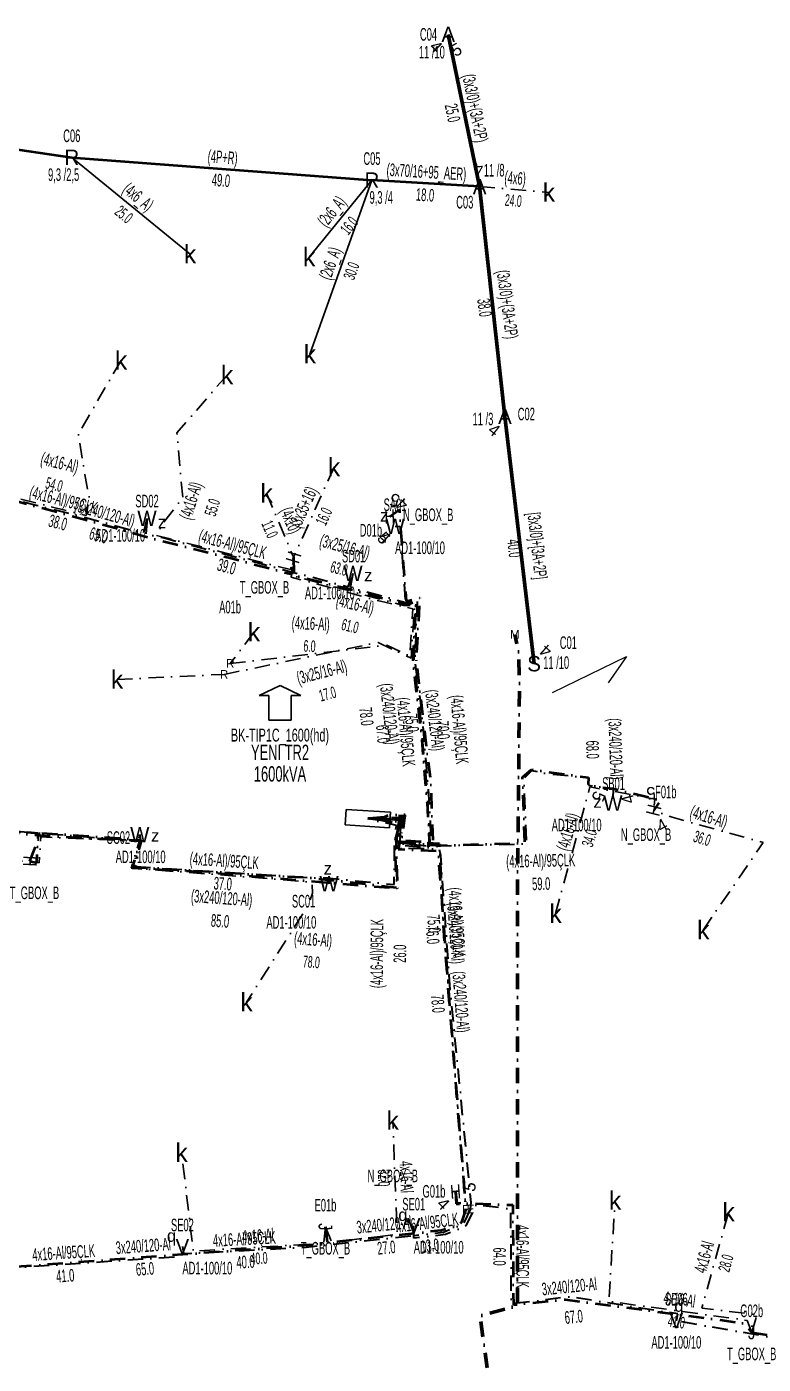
# Model space of a CAD drawing. Header units: millimetres. Extents: x 595692 to 597161, y 4087450 to 4088540.
# Drawn here: x 596567.5 to 596687.1, y 4088087.9 to 4088305.1 of the extents above; entities that cross this region are included whole.
import ezdxf
from ezdxf.enums import TextEntityAlignment as Align

# ---------------------------------------------------------------- set-up
doc = ezdxf.new("R2010")
doc.units = ezdxf.units.MM
doc.linetypes.add('DASHDOT', pattern=[5, 2.5, -1.25, 0, -1.25])
for name, color, linetype, lineweight in [('DIREK_AG_MEVCUT', 120, 'Continuous', 25), ('DIREK_AYD_MEVCUT', 190, 'Continuous', 25), ('DIREK_AYD_YENI', 152, 'Continuous', 25), ('DIREK_BOX_MEVCUT', 5, 'Continuous', 25), ('DIREK_BOX_YENI', 5, 'Continuous', 25), ('DIREK_OG_MEVCUT', 16, 'Continuous', 25), ('HAT_ABONE_HAVAI_MEVCUT', 56, 'Continuous', 30), ('HAT_ABONE_YERALTI_MEVCUT', 56, 'DASHDOT', 30), ('HAT_ABONE_YERALTI_YENI', 30, 'DASHDOT', 30), ('HAT_AG_HAVAI_MEVCUT', 126, 'Continuous', 50), ('HAT_AG_YERALTI_MEVCUT', 126, 'DASHDOT', 50), ('HAT_AYD_YERALTI_MEVCUT', 150, 'DASHDOT', 40), ('HAT_AYD_YERALTI_YENI', 4, 'DASHDOT', 40), ('HAT_BOX_YERALTI_MEVCUT', 192, 'DASHDOT', 50), ('HAT_BOX_YERALTI_YENI', 5, 'DASHDOT', 50), ('HAT_ENH_YERALTI_YENI', 6, 'DASHDOT', 70), ('HAT_OG_HAVAI_BYSK', 1, 'Continuous', 70), ('HAT_OG_HAVAI_MEVCUT', 48, 'Continuous', 70), ('KOFRE_ABONE_MEVCUT', 6, 'Continuous', 25), ('KULLANICI', 1, 'Continuous', 25), ('NODE_ABONE_MEVCUT', 5, 'Continuous', 25), ('NODE_AG_YENI', 5, 'Continuous', 25), ('NODE_OG_YENI', 5, 'Continuous', 25), ('TRAFO_MEVCUT', 5, 'Continuous', 30)]:
    doc.layers.add(name, color=color, linetype=linetype, lineweight=lineweight)
doc.layers.add('DIREK_OG_TADILAT_BYSK', color=1, linetype='Continuous')
doc.styles.add('Direk', font='B_CAD')
doc.styles.get("Standard").update_dxf_attribs({"font": 'Arial'})

# ---------------------------------------------------------------- blocks, each defined once
blk = doc.blocks.new('MEV_BINA_KARE')
at = {"layer": 'TRAFO_MEVCUT', "linetype": 'Continuous'}
for p, q in [((0, 1.8), (0, 2.7)), ((-2.25, -2.25), (-2.25, 2.25)), ((-2.25, 2.25), (2.25, 2.25)), ((2.25, 2.25), (2.25, -2.25)), ((2.25, -2.25), (-2.25, -2.25))]:
    blk.add_line(p, q, dxfattribs=at)
blk = doc.blocks.new('MEV_BETKOSK')
at = {"layer": 'TRAFO_MEVCUT', "linetype": 'Continuous'}
for p, q in [((-3.4, 2), (0, 3.6)), ((0, 3.6), (3.4, 2)), ((-1.8, 2), (-3.4, 2)), ((-1.8, -2), (-1.8, 2)), ((3.4, 2), (1.8, 2)), ((1.8, 2), (1.8, -2)), ((1.8, -2), (-1.8, -2))]:
    blk.add_line(p, q, dxfattribs=at)

msp = doc.modelspace()

# ---------------------------------------------------------------- linework, layer by layer
at = {"layer": 'HAT_ABONE_HAVAI_MEVCUT'}
for p, q in [((596574.79546, 4088283.876876), (596594.014248, 4088268.144393)), ((596623.554, 4088280.176), (596613.355704, 4088267.6865)), ((596623.554, 4088280.176), (596613.470965, 4088251.895777))]:
    msp.add_line(p, q, dxfattribs=at)
at = {"layer": 'HAT_ABONE_YERALTI_MEVCUT', "flags": 128}
for points in [[(596641.048, 4088279.127), (596652.3042, 4088278.174614)], [(596582.79134, 4088250.895995), (596575.870684, 4088238.965505), (596576.90886, 4088232.358931), (596577.663897, 4088228.489366), (596577.130841, 4088225.706311), (596566.329686, 4088228.414942), (596553.211086, 4088231.820663), (596552.963733, 4088234.224017)], [(596600.020319, 4088248.520698), (596591.865042, 4088239.119772), (596592.823765, 4088228.577689), (596589.901919, 4088224.830482), (596588.467586, 4088222.506862), (596607.153424, 4088217.717913), (596610.347811, 4088216.919316), (596610.823894, 4088218.920217)], [(596617.413077, 4088233.544501), (596610.823894, 4088218.920217)], [(596606.443169, 4088229.311816), (596610.823894, 4088218.920217)], [(596599.532222, 4088199.9044), (596624.542284, 4088205.075339), (596627.222889, 4088203.804844), (596629.903494, 4088202.534349), (596630.517799, 4088211.1067), (596628.730729, 4088211.078777), (596610.920191, 4088215.877316), (596610.823894, 4088218.920217)], [(596600.542828, 4088201.678014), (596625.988076, 4088204.627328), (596629.673908, 4088202.924027), (596630.204444, 4088210.546997), (596624.927004, 4088211.775608), (596610.409453, 4088215.711499), (596610.823894, 4088218.920217)], [(596604.385663, 4088206.76717), (596600.542828, 4088201.678014)], [(596582.152461, 4088199.076792), (596599.532222, 4088199.9044)], [(596653.37589, 4088161.045964), (596658.975887, 4088181.621564), (596669.519706, 4088179.650996), (596669.320939, 4088177.841479), (596669.320939, 4088177.841479)], [(596677.37926, 4088158.380412), (596687.099241, 4088172.601542), (596672.345829, 4088176.685558), (596669.320939, 4088177.841479)], [(596568.006359, 4088169.579739), (596569.499386, 4088169.269467), (596569.782524, 4088173.51655), (596585.725691, 4088172.765826), (596584.458556, 4088168.42005), (596605.127694, 4088166.862786), (596613.81062, 4088166.107749), (596613.905, 4088164.361726), (596613.102773, 4088162.238185), (596603.184061, 4088146.669546)], [(596560.595, 4088156.104), (596561.08561, 4088169.517591), (596568.006359, 4088169.579739)]]:
    msp.add_lwpolyline(points, dxfattribs=at)
at = {"layer": 'HAT_ABONE_YERALTI_YENI', "flags": 128}
for points in [[(596616.006009, 4088110.192315), (596617.033729, 4088107.692631), (596627.66197, 4088108.946896), (596626.934753, 4088127.450969)], [(596616.006009, 4088110.192315), (596615.71345, 4088107.494589), (596594.522981, 4088106.240325), (596592.623423, 4088122.225003)], [(596685.243537, 4088093.036697), (596684.510514, 4088094.985813), (596662.026172, 4088098.075265), (596663.062032, 4088114.455702)], [(596685.243537, 4088093.036697), (596686.141058, 4088095.929813), (596677.130158, 4088096.95963), (596681.48573, 4088112.568212)]]:
    msp.add_lwpolyline(points, dxfattribs=at)
at = {"layer": 'HAT_AG_HAVAI_MEVCUT'}
for p, q in [((596525.12351, 4088291.16959), (596574.79546, 4088283.876876)), ((596574.79546, 4088283.876876), (596623.554, 4088280.176)), ((596641.048, 4088279.127), (596623.554, 4088280.176))]:
    msp.add_line(p, q, dxfattribs=at)
at = {"layer": 'HAT_AG_YERALTI_MEVCUT', "flags": 128}
msp.add_lwpolyline([(596622.88, 4088176.484), (596625.878838, 4088176.702974), (596626.52293, 4088177.038026), (596628.877675, 4088176.921948), (596628.341494, 4088174.207562), (596627.805314, 4088171.493176), (596634.271206, 4088171.207075), (596636.315561, 4088144.25213), (596638.810909, 4088113.018485)], dxfattribs=at)
at = {"layer": 'HAT_AYD_YERALTI_MEVCUT', "flags": 128}
for points in [[(596555.210507, 4088233.789182), (596554.732966, 4088231.113419), (596568.9879, 4088227.404682), (596577.006026, 4088225.40015), (596586.449598, 4088222.771987), (596587.014844, 4088225.241494)], [(596587.014844, 4088225.241494), (596586.805959, 4088222.682896), (596590.01321, 4088222.014719), (596610.865547, 4088216.456717), (596615.542787, 4088215.253998), (596619.685486, 4088214.095824), (596620.47247, 4088216.294901)], [(596627.311788, 4088223.963803), (596628.122806, 4088223.902977), (596628.568229, 4088217.479885), (596628.973589, 4088211.631107), (596630.884576, 4088211.978559), (596630.531525, 4088201.856406), (596631.63179, 4088193.922915), (596632.499653, 4088183.761196), (596632.917875, 4088178.082486), (596633.16118, 4088171.898476), (596627.585433, 4088172.486464), (596627.979897, 4088175.96482), (596625.796388, 4088176.192769), (596622.88, 4088176.484)], [(596620.47247, 4088216.294901), (596620.041847, 4088214.006734), (596625.387265, 4088212.581289), (596629.262693, 4088211.512206), (596630.732683, 4088211.779476), (596630.335233, 4088202.16114), (596631.499341, 4088192.114649), (596632.436644, 4088181.489391), (596632.996575, 4088172.029007), (596627.68177, 4088172.532894), (596628.065683, 4088176.132085), (596626.014144, 4088176.396026), (596622.88, 4088176.484)], [(596622.88, 4088176.484), (596627.858995, 4088175.809617), (596627.413544, 4088172.211739), (596633.204413, 4088171.732022), (596634.540768, 4088172.074677), (596648.692419, 4088172.383067), (596648.246967, 4088183.005371), (596649.514791, 4088184.273195), (596652.050438, 4088183.793478), (596658.663679, 4088183.142433), (596658.73221, 4088181.908875), (596662.741273, 4088181.360627), (596662.6949, 4088179.007235)], [(596550.706906, 4088176.348289), (596549.639049, 4088175.803677), (596550.060778, 4088174.011328), (596552.248498, 4088174.011328), (596552.248498, 4088175.566455), (596569.416503, 4088174.149868), (596585.675482, 4088172.858059), (596585.83993, 4088173.888397)], [(596616.580627, 4088165.901517), (596616.658681, 4088166.803477), (596627.171336, 4088165.778938), (596627.215881, 4088172.37162), (596627.527697, 4088175.356145), (596622.88, 4088176.484)], [(596639.559202, 4088113.083903), (596639.678621, 4088114.12579), (596636.280661, 4088148.645763), (596634.720213, 4088170.468945), (596634.485844, 4088171.562667), (596628.079759, 4088171.64079), (596628.275067, 4088176.250046), (596622.88, 4088176.484)], [(596585.83993, 4088173.888397), (596585.898208, 4088172.858059), (596585.23003, 4088168.71536), (596613.674156, 4088166.848022), (596616.346865, 4088166.848022), (596616.580627, 4088165.901517)]]:
    msp.add_lwpolyline(points, dxfattribs=at)
at = {"layer": 'HAT_AYD_YERALTI_YENI', "flags": 128}
for points in [[(596673.003, 4088094.915), (596673.237685, 4088096.02569), (596655.705265, 4088098.809606), (596646.189802, 4088097.649183), (596646.125967, 4088113.059479), (596640.456475, 4088113.722578), (596638.831884, 4088110.340776), (596635.516392, 4088108.915114), (596630.344224, 4088108.35148), (596630.348104, 4088110.359925)], [(596639.559202, 4088113.083903), (596638.383022, 4088110.649483), (596635.169041, 4088109.281832), (596630.341232, 4088108.693741), (596630.348104, 4088110.359925)], [(596592.764566, 4088106.973479), (596592.956668, 4088105.824191), (596612.878029, 4088106.878852), (596630.065086, 4088108.714742), (596630.348104, 4088110.359925)], [(596554.866902, 4088104.311092), (596554.812314, 4088102.839008), (596592.38947, 4088105.378005), (596592.764566, 4088106.973479)], [(596711.418827, 4088094.351535), (596711.206678, 4088093.5652), (596710.623912, 4088088.404847), (596673.003, 4088094.915)]]:
    msp.add_lwpolyline(points, dxfattribs=at)
at = {"layer": 'HAT_BOX_YERALTI_MEVCUT', "flags": 128}
for points in [[(596552.963733, 4088234.224017), (596553.068593, 4088231.225324), (596565.857327, 4088228.049599), (596577.309477, 4088224.964809), (596582.033012, 4088223.625855), (596588.132694, 4088221.914968), (596600.247041, 4088218.867922), (596610.586747, 4088216.152819), (596610.823894, 4088218.920217)], [(596626.438747, 4088225.538165), (596628.025439, 4088226.6715), (596628.154726, 4088224.008052), (596629.121749, 4088211.808686), (596631.321094, 4088212.324991), (596630.725031, 4088202.183923), (596633.092801, 4088182.30411), (596633.473319, 4088172.363846), (596631.458759, 4088172.702427), (596628.377667, 4088172.939434), (596628.977171, 4088177.071192), (596626.589261, 4088177.137523), (596625.570695, 4088176.731068), (596622.88, 4088176.484)], [(596610.823894, 4088218.920217), (596610.861808, 4088216.026486), (596620.048525, 4088213.720508), (596629.160855, 4088211.191371), (596630.666163, 4088211.747261), (596630.17979, 4088202.191473), (596631.637001, 4088189.261478), (596632.512043, 4088179.043269), (596632.915069, 4088172.032231), (596627.589181, 4088172.604434), (596628.493175, 4088176.516905), (596626.378752, 4088176.213713), (596622.88, 4088176.484)], [(596462.826541, 4088152.741237), (596461.018429, 4088153.390965), (596460.609303, 4088155.54817), (596460.460531, 4088164.77208), (596460.350437, 4088170.750645), (596459.643766, 4088184.214578), (596460.690937, 4088183.981798), (596463.419905, 4088182.375229), (596476.800649, 4088181.582948), (596476.390172, 4088179.200165), (596479.789628, 4088178.818762), (596479.727686, 4088181.494917), (596493.114745, 4088180.24112), (596513.427946, 4088179.008683), (596512.908495, 4088176.891981), (596515.590147, 4088176.554642), (596515.826797, 4088178.722581), (596533.729645, 4088177.032294), (596549.385295, 4088175.716317), (596549.518996, 4088173.226046), (596552.649105, 4088173.098487), (596552.344926, 4088175.482865), (596570.778848, 4088173.645759), (596585.903291, 4088172.921624), (596584.581586, 4088168.489062), (596596.242494, 4088167.80588), (596627.733291, 4088165.152173), (596627.518704, 4088172.572562), (596627.776195, 4088175.662457), (596624.74352, 4088176.26327), (596622.88, 4088176.484)], [(596622.88, 4088176.484), (596628.671739, 4088176.697158), (596627.834052, 4088172.725857), (596634.502416, 4088172.109638), (596648.389339, 4088172.527787), (596648.021902, 4088183.21157), (596649.452409, 4088184.441807), (596652.685355, 4088183.984044), (596658.722095, 4088183.15435), (596658.664875, 4088181.866894), (596662.670295, 4088181.351911), (596670.485144, 4088179.472914), (596669.320939, 4088177.841479)], [(596568.006359, 4088169.579739), (596569.122155, 4088169.319386), (596569.345314, 4088174.042921), (596552.348028, 4088175.567842), (596552.541171, 4088173.118111), (596549.617119, 4088173.275107), (596549.595732, 4088175.828194), (596537.470753, 4088176.943989), (596515.646535, 4088178.960491), (596515.561729, 4088176.713398), (596513.087078, 4088176.930249), (596513.638102, 4088179.109264), (596492.468183, 4088180.590073), (596492.263557, 4088174.908273)], [(596568.006359, 4088169.579739), (596569.748745, 4088174.152531), (596586.108369, 4088173.046456), (596584.825677, 4088168.601626), (596613.783169, 4088166.855269), (596627.618488, 4088165.279732), (596627.273138, 4088172.3673), (596628.210563, 4088176.343917), (596622.88, 4088176.484)], [(596637.132929, 4088115.898626), (596637.350928, 4088114.045345), (596638.755506, 4088114.134242), (596637.216475, 4088133.047975), (596635.084865, 4088160.099594), (596634.526312, 4088172.383457), (596627.4679, 4088172.738916), (596628.07726, 4088176.598192), (596622.88, 4088176.484)]]:
    msp.add_lwpolyline(points, dxfattribs=at)
at = {"layer": 'HAT_BOX_YERALTI_YENI', "flags": 128}
for points in [[(596685.243537, 4088093.036697), (596711.572025, 4088088.60912), (596711.862292, 4088091.947199), (596711.875114, 4088092.853554), (596730.305861, 4088090.409333), (596733.972192, 4088092.985674), (596723.540338, 4088121.723689), (596720.41996, 4088128.472414), (596717.651137, 4088128.4677)], [(596637.132929, 4088115.898626), (596637.260277, 4088113.905107), (596640.006456, 4088113.990925), (596646.442813, 4088113.73347), (596646.528631, 4088097.51385), (596654.938805, 4088098.372031), (596677.766419, 4088095.368397), (596684.031141, 4088094.510216), (596685.243537, 4088093.036697)], [(596638.810909, 4088113.018485), (596638.087026, 4088110.908952), (596637.585411, 4088110.401417), (596634.791012, 4088109.590139), (596616.5523, 4088107.57697), (596616.006009, 4088110.192315)], [(596616.006009, 4088110.192315), (596616.323496, 4088107.433999), (596556.756183, 4088102.997053), (596556.612142, 4088105.514966)]]:
    msp.add_lwpolyline(points, dxfattribs=at)
at = {"layer": 'HAT_ENH_YERALTI_YENI', "flags": 128}
msp.add_lwpolyline([(596818.118225, 4087597.965498), (596823.882217, 4087598.088136), (596821.920007, 4087614.88956), (596817.133833, 4087630.203085), (596802.668463, 4087697.141719), (596799.637742, 4087714.60199), (596802.188615, 4087750.154782), (596805.696065, 4087761.79314), (596774.607301, 4087762.271429), (596750.214577, 4087760.677133), (596744.50194, 4087804.323142), (596724.306702, 4087913.128406), (596722.269706, 4087925.926487), (596692.413632, 4087959.46821), (596676.404356, 4087979.812856), (596663.331374, 4088000.968879), (596657.238753, 4088013.302431), (596652.058232, 4088025.179934), (596646.518396, 4088043.386139), (596645.689176, 4088055.277186), (596643.747804, 4088076.821015), (596641.122091, 4088095.71167), (596647.215176, 4088097.342213), (596647.202639, 4088165.663402), (596647.525737, 4088197.807725), (596647.353981, 4088203.690371), (596646.766, 4088206.403)], dxfattribs=at)
at = {"layer": 'HAT_OG_HAVAI_BYSK'}
msp.add_line((596649.896, 4088201.642), (596645.157118, 4088241.792713), dxfattribs=at)
at = {"layer": 'HAT_OG_HAVAI_MEVCUT'}
for p, q in [((596641.048, 4088279.127), (596635.948319, 4088303.837321)), ((596645.157118, 4088241.792713), (596641.048, 4088279.127))]:
    msp.add_line(p, q, dxfattribs=at)
at = {"layer": 'KULLANICI', "flags": 128}
msp.add_lwpolyline([(596652.875118, 4088196.985018), (596664.886992, 4088202.786672), (596661.945309, 4088198.537573)], dxfattribs=at)
msp.add_lwpolyline([(596652.875118, 4088196.985018), (596664.886992, 4088202.786672), (596661.945309, 4088198.537573)], dxfattribs=at)

# ---------------------------------------------------------------- block references
at = {"layer": 'TRAFO_MEVCUT'}
msp.add_blockref('MEV_BETKOSK', (596608.619003, 4088194.490129), dxfattribs=at)
msp.add_blockref('MEV_BETKOSK', (596608.619003, 4088194.490129), dxfattribs=at)
at = {"layer": 'TRAFO_MEVCUT', "xscale": 0.5622560000000001, "yscale": 1.609450999999999, "rotation": 266.428397}
msp.add_blockref('MEV_BINA_KARE', (596622.88, 4088176.484), dxfattribs=at)
msp.add_blockref('MEV_BINA_KARE', (596622.88, 4088176.484), dxfattribs=at)

# ---------------------------------------------------------------- texts
at = {"layer": 'DIREK_AG_MEVCUT', "width": 0.53}
for s, p in [('C06', (596574.79546, 4088287.376876)), ('C05', (596623.554, 4088283.676)), ('9,3 /2,5', (596573.471609, 4088281.067)), ('9,3 /4', (596625.064974, 4088277.366124))]:
    msp.add_text(s, height=2.05, dxfattribs=at).set_placement(p, align=Align.MIDDLE_CENTER)
at = {"layer": 'DIREK_AG_MEVCUT', "style": 'Direk'}
for p in [(596574.79546, 4088283.876876), (596623.554, 4088280.176)]:
    msp.add_text('R', height=2.5, dxfattribs=at).set_placement(p, align=Align.MIDDLE_CENTER)
at = {"layer": 'DIREK_AYD_MEVCUT', "width": 0.53}
for s, p in [('SD02', (596587.020779, 4088228.05169)), ('SA01', (596627.311788, 4088227.463803)), ('AD1-100/10', (596582.655927, 4088222.473651)), ('SD01', (596620.57778, 4088219.105097)), ('AD1-100/10', (596631.36221, 4088220.463803)), ('AD1-100/10', (596616.717998, 4088213.135025)), ('SB01', (596662.800209, 4088182.16743)), ('AD1-100/10', (596656.809564, 4088175.440704)), ('SC02', (596582.374639, 4088173.396712)), ('AD1-100/10', (596585.981483, 4088170.27114)), ('SC01', (596612.454107, 4088163.066402)), ('AD1-100/10', (596610.461453, 4088159.630023))]:
    msp.add_text(s, height=2.05, dxfattribs=at).set_placement(p, align=Align.MIDDLE_CENTER)
at = {"layer": 'DIREK_AYD_MEVCUT', "style": 'Direk'}
for p in [(596587.014844, 4088225.241494), (596627.311788, 4088223.963803), (596620.47247, 4088216.294901), (596662.6949, 4088179.007235), (596585.83993, 4088173.888397), (596616.580627, 4088165.901517)]:
    msp.add_text('W', height=2.5, dxfattribs=at).set_placement(p, align=Align.MIDDLE_CENTER)
at = {"layer": 'DIREK_AYD_MEVCUT', "color": 40, "style": 'Direk'}
for p in [(596625.544021, 4088225.73157), (596589.443498, 4088224.649819), (596622.957044, 4088216.018921), (596660.205817, 4088179.240607), (596588.335014, 4088173.733009), (596616.384787, 4088168.39515)]:
    msp.add_text('z', height=2, dxfattribs=at).set_placement(p, align=Align.MIDDLE_CENTER)
at = {"layer": 'DIREK_AYD_MEVCUT', "color": 32, "style": 'Direk'}
for s, rotation, p in [('5', 312.855423, (596625.479107, 4088222.059381)), ('4', 317.084728, (596625.609498, 4088222.132899)), ('5', 247.934839, (596660.378007, 4088180.059085)), ('4', 464.653693, (596665.113582, 4088179.639675))]:
    msp.add_text(s, height=2, rotation=rotation, dxfattribs=at).set_placement(p, align=Align.MIDDLE_CENTER)
at = {"layer": 'DIREK_AYD_YENI', "width": 0.53}
for s, p in [('SE01', (596630.348104, 4088113.859925)), ('SE02', (596592.764566, 4088110.473479)), ('AD1-100/10', (596634.398526, 4088106.859925)), ('AD1-100/10', (596596.814988, 4088103.473479)), ('SE06', (596673.003, 4088098.415)), ('AD1-100/10', (596673.003, 4088091.415))]:
    msp.add_text(s, height=2.05, dxfattribs=at).set_placement(p, align=Align.MIDDLE_CENTER)
at = {"layer": 'DIREK_AYD_YENI', "color": 4, "style": 'Direk'}
for p in [(596628.580337, 4088112.127692), (596590.996799, 4088108.741246), (596673.429278, 4088097.378389)]:
    msp.add_text('q', height=2, dxfattribs=at).set_placement(p, align=Align.MIDDLE_CENTER)
at = {"layer": 'DIREK_AYD_YENI', "style": 'Direk'}
for p in [(596630.348104, 4088110.359925), (596592.764566, 4088106.973479), (596673.003, 4088094.915)]:
    msp.add_text('V', height=2.5, dxfattribs=at).set_placement(p, align=Align.MIDDLE_CENTER)
at = {"layer": 'DIREK_BOX_MEVCUT', "color": 32, "style": 'Direk'}
for s, rotation, p in [('5', 163.063161, (596627.254436, 4088228.216719)), ('4', 135.000001, (596628.418646, 4088227.518064)), ('5', 188.352807, (596668.914189, 4088180.611777)), ('4', 388.597309, (596670.661161, 4088175.383064)), ('5', 76.090114, (596639.406814, 4088116.725359)), ('4', 315.000001, (596635.15303, 4088113.918727))]:
    msp.add_text(s, height=2, rotation=rotation, dxfattribs=at).set_placement(p, align=Align.MIDDLE_CENTER)
at = {"layer": 'DIREK_BOX_MEVCUT', "style": 'Direk', "width": 0.8}
for rotation, p in [(2.309063, (596626.438747, 4088225.538165)), (253.116772, (596610.823894, 4088218.920217)), (255.633854, (596669.320939, 4088177.841479)), (267.213466, (596568.006359, 4088169.579739)), (4.273763, (596637.132929, 4088115.898626))]:
    msp.add_text('H', height=2.25, rotation=rotation, dxfattribs=at).set_placement(p, align=Align.MIDDLE_CENTER)
at = {"layer": 'DIREK_BOX_MEVCUT', "width": 0.53}
for s, p in [('N_GBOX_B', (596632.689723, 4088225.823311)), ('D01b', (596623.387818, 4088223.305639)), ('T_GBOX_B', (596606.106562, 4088214.03926)), ('A01b', (596600.508345, 4088210.834296)), ('F01b', (596671.290981, 4088180.801767)), ('N_GBOX_B', (596668.090127, 4088173.86975)), ('T_GBOX_B', (596568.739667, 4088164.420088)), ('N_GBOX_B', (596626.943593, 4088118.442666)), ('G01b', (596633.630997, 4088115.948136))]:
    msp.add_text(s, height=2.05, dxfattribs=at).set_placement(p, align=Align.MIDDLE_CENTER)
at = {"layer": 'DIREK_BOX_YENI', "width": 0.53}
for s, p in [('E01b', (596616.006009, 4088113.692315)), ('T_GBOX_B', (596616.006009, 4088106.692315)), ('G02b', (596685.243537, 4088096.536697)), ('T_GBOX_B', (596685.243537, 4088089.536697))]:
    msp.add_text(s, height=2.05, dxfattribs=at).set_placement(p, align=Align.MIDDLE_CENTER)
at = {"layer": 'DIREK_BOX_YENI', "style": 'Direk', "width": 0.8}
msp.add_text('J', height=2.25, rotation=272.418753, dxfattribs=at).set_placement((596616.006009, 4088110.192315), align=Align.MIDDLE_CENTER)
msp.add_text('J', height=2.25, dxfattribs=at).set_placement((596685.243537, 4088093.036697), align=Align.MIDDLE_CENTER)
at = {"layer": 'DIREK_OG_MEVCUT', "width": 0.53}
for s, p in [('C04', (596632.74638, 4088303.850759)), ('11 /10', (596633.287924, 4088300.956066)), ('11 /8', (596643.4116, 4088281.79034)), ('C03', (596638.635423, 4088276.59136)), ('11 /3', (596641.590179, 4088241.385928)), ('C02', (596648.634577, 4088242.189294))]:
    msp.add_text(s, height=2.05, dxfattribs=at).set_placement(p, align=Align.MIDDLE_CENTER)
at = {"layer": 'DIREK_OG_MEVCUT', "style": 'Direk'}
for p in [(596635.948319, 4088303.837321), (596641.048, 4088279.127), (596645.157118, 4088241.792713)]:
    msp.add_text('A', height=2.5, dxfattribs=at).set_placement(p, align=Align.MIDDLE_CENTER)
at = {"layer": 'DIREK_OG_MEVCUT', "color": 32, "style": 'Direk'}
for s, rotation, p in [('4', 315.000001, (596633.96842, 4088301.857422)), ('5', 388.330456, (596637.277076, 4088301.37269)), ('4', 543.412319, (596640.881341, 4088281.922036)), ('4', 321.506093, (596643.41431, 4088239.601225))]:
    msp.add_text(s, height=2, rotation=rotation, dxfattribs=at).set_placement(p, align=Align.MIDDLE_CENTER)
at = {"layer": 'DIREK_OG_TADILAT_BYSK', "color": 32, "style": 'Direk'}
msp.add_text('4', height=2, rotation=497.858907, dxfattribs=at).set_placement((596651.774684, 4088203.718185), align=Align.MIDDLE_CENTER)
at = {"layer": 'DIREK_OG_TADILAT_BYSK', "width": 0.53}
for s, p in [('C01', (596655.46459, 4088205.055874)), ('11 /10', (596653.481723, 4088201.821067))]:
    msp.add_text(s, height=2.05, dxfattribs=at).set_placement(p, align=Align.MIDDLE_CENTER)
at = {"layer": 'DIREK_OG_TADILAT_BYSK', "style": 'Direk'}
msp.add_text('S', height=2.5, dxfattribs=at).set_placement((596649.896, 4088201.642), align=Align.MIDDLE_CENTER)
at = {"layer": 'HAT_ABONE_HAVAI_MEVCUT', "lineweight": 30, "width": 0.53}
for s, rotation, p in [('(4x6_A)', 320.696274, (596584.943271, 4088276.668364)), ('(2x6_A)', 410.766658, (596617.796462, 4088274.468858)), ('(2x6_A)', 430.376807, (596617.711849, 4088266.321347))]:
    msp.add_text(s, height=2.05, rotation=rotation, dxfattribs=at).set_placement(p, align=Align.CENTER)
for s, rotation, p in [('25.0', 320.696274, (596583.866438, 4088275.352905)), ('16.0', 410.766658, (596619.113242, 4088273.393642)), ('30.0', 430.376807, (596619.313116, 4088265.750431))]:
    msp.add_text(s, height=1.9, rotation=rotation, dxfattribs=at).set_placement(p, align=Align.TOP_CENTER)
at = {"layer": 'HAT_ABONE_YERALTI_MEVCUT', "lineweight": 30, "width": 0.53}
for s, rotation, p in [('(4x6)', 355.163727, (596646.747763, 4088279.497781)), ('(4x16-Al)', 345.922118, (596572.579246, 4088233.302153)), ('(4x16-Al)', 432.552812, (596595.089574, 4088227.810027)), ('(3x35+16)', 425.432045, (596613.332708, 4088226.663405)), ('(4x10)', 293.048395, (596609.402951, 4088224.526438)), ('(3x25/16-Al)', 344.921332, (596618.901741, 4088219.65999)), ('(4x16-Al)', 346.894731, (596620.610174, 4088210.341709)), ('(4x16-Al)', 357.061461, (596613.556357, 4088207.147538)), ('(3x25/16-Al)', 14.623294, (596615.660038, 4088199.299409)), ('(4x16-Al)', 342.568067, (596677.993025, 4088175.803293)), ('(4x16-Al)', 73.571288, (596656.331561, 4088174.056551)), ('(4x16-Al)', 355.691335, (596613.92167, 4088155.842146))]:
    msp.add_text(s, height=2.05, rotation=rotation, dxfattribs=at).set_placement(p, align=Align.CENTER)
for s, rotation, p in [('24.0', 355.163727, (596646.604438, 4088277.803833)), ('54.0', 345.922118, (596572.165737, 4088231.653211)), ('55.0', 432.552812, (596596.711363, 4088227.300321)), ('16.0', 425.432045, (596614.878805, 4088225.956593)), ('11.0', 293.048395, (596607.838654, 4088223.860874)), ('63.0', 344.921332, (596618.459495, 4088218.018522)), ('61.0', 346.894731, (596620.224715, 4088208.685986)), ('6.0', 357.061461, (596613.469207, 4088205.449773)), ('17.0', 14.623294, (596616.089225, 4088197.654478)), ('34.0', 73.571288, (596657.962154, 4088173.575753)), ('36.0', 342.568067, (596677.483752, 4088174.181368)), ('78.0', 355.691335, (596613.79395, 4088154.146951))]:
    msp.add_text(s, height=1.9, rotation=rotation, dxfattribs=at).set_placement(p, align=Align.TOP_CENTER)
at = {"layer": 'HAT_ABONE_YERALTI_YENI', "lineweight": 30, "width": 0.53}
for rotation, p in [(272.250589, (596628.147706, 4088118.232312)), (363.387387, (596605.067992, 4088107.715972)), (74.408247, (596678.489223, 4088104.992385)), (352.176289, (596673.38405, 4088097.372627))]:
    msp.add_text('4x16-Al', height=2.05, rotation=rotation, dxfattribs=at).set_placement(p, align=Align.CENTER)
for s, rotation, p in [('32.0', 272.250589, (596626.449017, 4088118.165553)), ('40.0', 363.387387, (596605.168439, 4088106.018942)), ('28.0', 74.408247, (596680.126665, 4088104.535457)), ('41.0', 352.176289, (596673.152636, 4088095.688451))]:
    msp.add_text(s, height=1.9, rotation=rotation, dxfattribs=at).set_placement(p, align=Align.TOP_CENTER)
at = {"layer": 'HAT_AG_HAVAI_MEVCUT', "lineweight": 30, "width": 0.53}
for s, rotation, p in [('(4P+R)', 355.659452, (596599.239062, 4088282.874)), ('(3x70/16+95_AER)', 356.568458, (596632.351878, 4088280.499976))]:
    msp.add_text(s, height=2.05, rotation=rotation, dxfattribs=at).set_placement(p, align=Align.CENTER)
for s, rotation, p in [('49.0', 355.659452, (596599.110398, 4088281.178876)), ('18.0', 356.568458, (596632.250122, 4088278.803024))]:
    msp.add_text(s, height=2.05, rotation=rotation, dxfattribs=at).set_placement(p, align=Align.TOP_CENTER)
at = {"layer": 'HAT_AG_YERALTI_MEVCUT', "lineweight": 30, "width": 0.53}
msp.add_text('(3x240/120-Al)', height=2.05, rotation=274.337203, dxfattribs=at).set_placement((596636.140949, 4088157.793885), align=Align.CENTER)
msp.add_text('76.0', height=2.05, rotation=274.337203, dxfattribs=at).set_placement((596634.445817, 4088157.66532), align=Align.TOP_CENTER)
at = {"layer": 'HAT_AYD_YERALTI_MEVCUT', "lineweight": 30, "width": 0.53}
for rotation, p in [(345.963757, (596573.203118, 4088227.227037)), (345.075307, (596600.658295, 4088220.057043)), (275.041275, (596628.066191, 4088190.467051)), (274.881508, (596636.770248, 4088190.852101)), (356.243959, (596599.507775, 4088168.629865)), (1.248379, (596650.986821, 4088168.624155)), (274.089925, (596636.348272, 4088159.617978)), (89.612872, (596625.364971, 4088154.551732))]:
    msp.add_text('(4x16-Al)/95ÇLK', height=2.05, rotation=rotation, dxfattribs=at).set_placement(p, align=Align.CENTER)
for s, rotation, p in [('38.0', 345.963757, (596572.790808, 4088225.577795)), ('39.0', 345.075307, (596600.220461, 4088218.414393)), ('67.0', 275.041275, (596626.372767, 4088190.317667)), ('70.0', 274.881508, (596636.118771, 4088190.939073)), ('37.0', 356.243959, (596599.396411, 4088166.933517)), ('59.0', 1.248379, (596651.023859, 4088166.924559)), ('75.0', 274.089925, (596634.652602, 4088159.49673)), ('26.0', 89.612872, (596627.064932, 4088154.540245))]:
    msp.add_text(s, height=2.05, rotation=rotation, dxfattribs=at).set_placement(p, align=Align.TOP_CENTER)
at = {"layer": 'HAT_AYD_YERALTI_YENI', "lineweight": 30, "width": 0.53}
for rotation, p in [(366.945156, (596632.652355, 4088109.83155)), (3.030477, (596602.872412, 4088107.200333)), (270.237342, (596647.007877, 4088105.357852)), (3.865461, (596573.54359, 4088104.956573))]:
    msp.add_text('4x16-Al/95ÇLK', height=2.05, rotation=rotation, dxfattribs=at).set_placement(p, align=Align.CENTER)
for s, rotation, p in [('13.0', 366.945156, (596632.857918, 4088108.144024)), ('64.0', 270.237342, (596645.307892, 4088105.35081)), ('40.0', 3.030477, (596602.962286, 4088105.50271)), ('41.0', 3.865461, (596573.658194, 4088103.26044))]:
    msp.add_text(s, height=2.05, rotation=rotation, dxfattribs=at).set_placement(p, align=Align.TOP_CENTER)
at = {"layer": 'HAT_BOX_YERALTI_MEVCUT', "lineweight": 30, "width": 0.53}
for rotation, p in [(344.173846, (596579.903056, 4088225.113112)), (276.430103, (596625.379401, 4088193.370265)), (276.792172, (596632.752951, 4088192.344544)), (271.969744, (596662.129267, 4088187.767363)), (355.940648, (596599.0788, 4088162.576036)), (274.505476, (596636.998043, 4088146.640556))]:
    msp.add_text('(3x240/120-Al)', height=2.05, rotation=rotation, dxfattribs=at).set_placement(p, align=Align.CENTER)
for s, rotation, p in [('65.0', 344.173846, (596579.439433, 4088223.477552)), ('78.0', 276.430103, (596623.690095, 4088193.17988)), ('75.0', 276.792172, (596631.064882, 4088192.143488)), ('68.0', 271.969744, (596660.430271, 4088187.708931)), ('85.0', 355.940648, (596598.958457, 4088160.880301)), ('78.0', 274.505476, (596635.303296, 4088146.507014))]:
    msp.add_text(s, height=2.05, rotation=rotation, dxfattribs=at).set_placement(p, align=Align.TOP_CENTER)
at = {"layer": 'HAT_BOX_YERALTI_YENI', "lineweight": 30, "width": 0.53}
for rotation, p in [(365.757472, (596625.616433, 4088109.519409)), (364.259881, (596586.476701, 4088106.063178)), (5.826342, (596655.710699, 4088099.475094))]:
    msp.add_text('3x240/120-Al', height=2.05, rotation=rotation, dxfattribs=at).set_placement(p, align=Align.CENTER)
for s, rotation, p in [('27.0', 365.757472, (596625.786973, 4088107.827985)), ('65.0', 364.259881, (596586.602978, 4088104.367874)), ('67.0', 5.826342, (596656.226545, 4088096.582423))]:
    msp.add_text(s, height=2.05, rotation=rotation, dxfattribs=at).set_placement(p, align=Align.TOP_CENTER)
at = {"layer": 'HAT_OG_HAVAI_BYSK', "lineweight": 30, "width": 0.53}
msp.add_text('[3x3/0]+[3A+2P]', height=2.05, rotation=276.284829, dxfattribs=at).set_placement((596649.402669, 4088220.674065), align=Align.CENTER)
msp.add_text('40.0', height=2.05, rotation=276.284829, dxfattribs=at).set_placement((596647.712886, 4088220.487964), align=Align.TOP_CENTER)
at = {"layer": 'HAT_OG_HAVAI_MEVCUT', "lineweight": 30, "width": 0.53}
for rotation, p in [(281.660908, (596639.330616, 4088291.653962)), (277.829965, (596644.556575, 4088259.852299))]:
    msp.add_text('(3x3/0)+(3A+2P)', height=2.05, rotation=rotation, dxfattribs=at).set_placement(p, align=Align.CENTER)
for s, rotation, p in [('25.0', 281.660908, (596637.665703, 4088291.310359)), ('38.0', 277.829965, (596642.872425, 4088259.620701))]:
    msp.add_text(s, height=2.05, rotation=rotation, dxfattribs=at).set_placement(p, align=Align.TOP_CENTER)
at = {"layer": 'KOFRE_ABONE_MEVCUT', "style": 'Direk'}
for p in [(596652.3042, 4088278.174614), (596594.014248, 4088268.144393), (596613.355704, 4088267.6865), (596582.79134, 4088250.895995), (596613.470965, 4088251.895777), (596600.020319, 4088248.520698), (596617.413077, 4088233.544501), (596606.443169, 4088229.311816), (596604.385663, 4088206.76717), (596582.152461, 4088199.076792), (596653.37589, 4088161.045964), (596677.37926, 4088158.380412), (596603.184061, 4088146.669546), (596626.934753, 4088127.450969), (596592.623423, 4088122.225003), (596663.062032, 4088114.455702), (596681.48573, 4088112.568212)]:
    msp.add_text('k', height=3, dxfattribs=at).set_placement(p, align=Align.MIDDLE_CENTER)
at = {"layer": 'NODE_ABONE_MEVCUT', "style": 'Direk'}
for p in [(596600.542828, 4088201.678014), (596599.532222, 4088199.9044)]:
    msp.add_text('R', height=1.4, dxfattribs=at).set_placement(p, align=Align.MIDDLE_CENTER)
at = {"layer": 'NODE_AG_YENI', "style": 'Direk'}
for p in [(596638.810909, 4088113.018485), (596639.559202, 4088113.083903), (596639.559202, 4088113.083903)]:
    msp.add_text('E', height=1.4, dxfattribs=at).set_placement(p, align=Align.MIDDLE_CENTER)
at = {"layer": 'NODE_OG_YENI', "style": 'Direk'}
msp.add_text('M', height=1.4, dxfattribs=at).set_placement((596646.766, 4088206.403), align=Align.MIDDLE_CENTER)
at = {"layer": 'TRAFO_MEVCUT', "width": 0.6}
for s, height, p in [('BK-TIP1C_1600(hd)', 2.1, (596608.619003, 4088188.990129)), ('BK-TIP1C_1600(hd)', 2.1, (596608.619003, 4088188.990129)), ('YENI TR2', 2.5, (596608.619003, 4088185.990129)), ('YENI TR2', 2.5, (596608.619003, 4088185.990129)), ('1600kVA', 2.5, (596608.619003, 4088182.490129)), ('1600kVA', 2.5, (596608.619003, 4088182.490129))]:
    msp.add_text(s, height=height, dxfattribs=at).set_placement(p, align=Align.CENTER)

doc.saveas('drawing.dxf')
